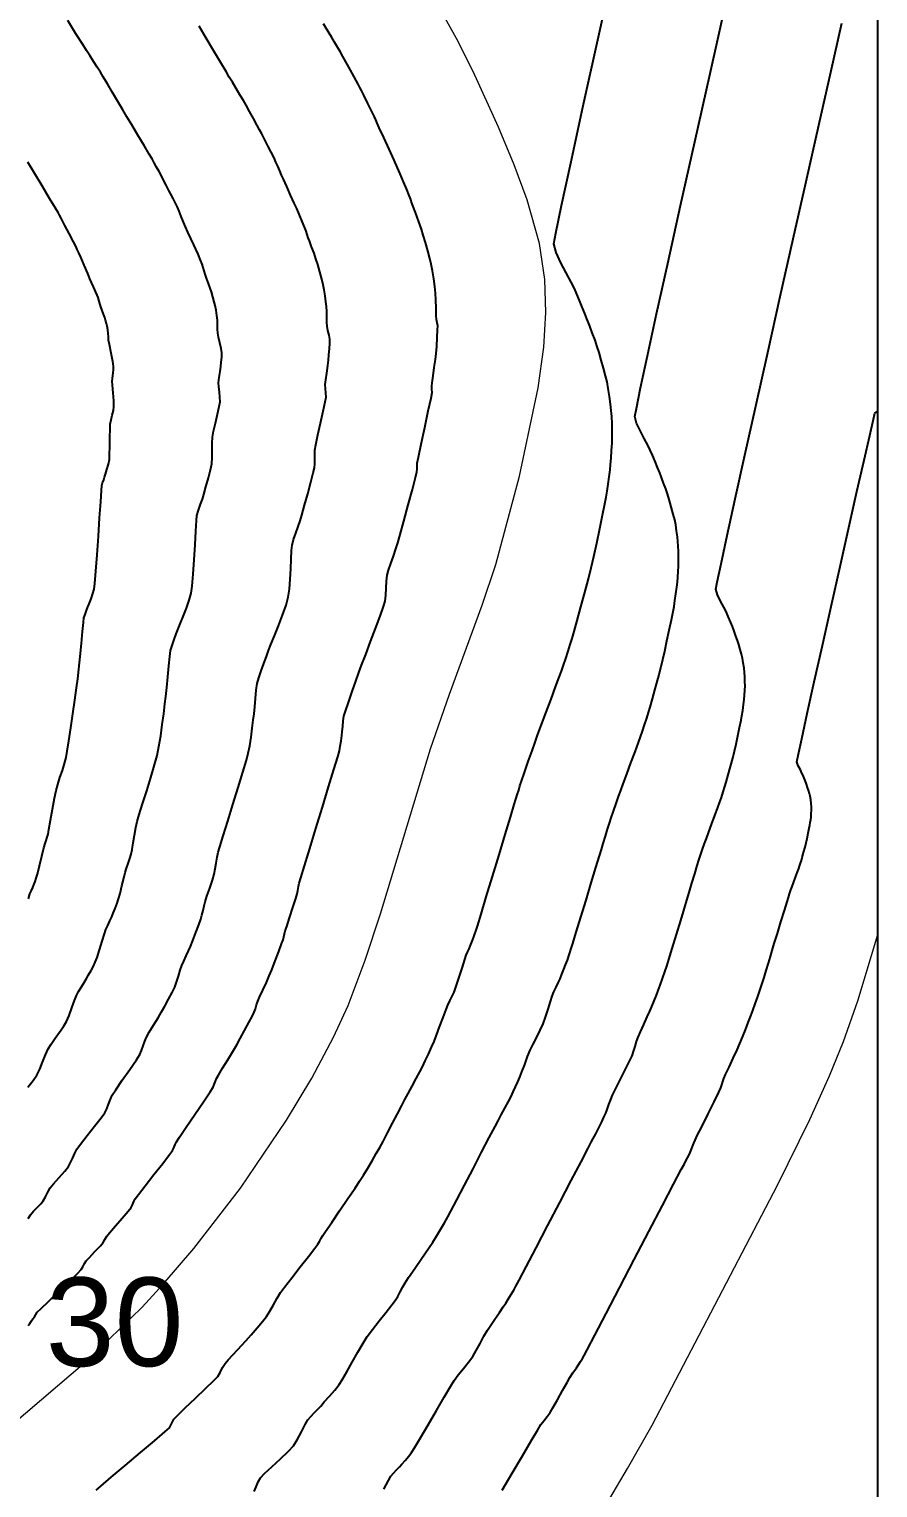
# Model space of a CAD drawing. Extents: x 27 to 849, y 0 to 853.
# Drawn here: x 800.3 to 848.9, y 369 to 452.6 of the extents above; entities that cross this region are included whole.
import ezdxf
from ezdxf.enums import TextEntityAlignment as Align

# ---------------------------------------------------------------- set-up
doc = ezdxf.new("R2010")
doc.units = 0
doc.header["$LTSCALE"] = 2
for name, color, linetype in [('ARQ - PORTAS E ESQUADRIAS 1-50', 2, 'Continuous'), ('Curva 1 m', 5, 'Continuous'), ('Curva Mestra', 1, 'Continuous'), ('TXT - TEXTO 01', 142, 'Continuous')]:
    doc.layers.add(name, color=color, linetype=linetype)
doc.styles.add('ARIAL', font='arial.ttf')

msp = doc.modelspace()

# ---------------------------------------------------------------- linework, layer by layer
at = {"layer": 'ARQ - PORTAS E ESQUADRIAS 1-50', "elevation": 45}
msp.add_lwpolyline([(848.941, 852.522), (26.505, 852.522), (26.505, 7.377), (848.941, 7.377)], close=True, dxfattribs=at)
at = {"layer": 'Curva 1 m', "linetype": 'Continuous', "lineweight": -3}
for points, elevation in [([(804.167, 368.829), (804.422, 369.058), (805.021, 369.568), (805.826, 370.247), (806.701, 370.983), (807.507, 371.661), (808.107, 372.171), (808.363, 372.398), (808.448, 372.552), (808.528, 372.741), (808.61, 372.898), (808.817, 373.108), (809.27, 373.545), (809.849, 374.098), (810.432, 374.657), (810.898, 375.109), (811.126, 375.344), (811.266, 375.578), (811.408, 375.858), (811.545, 376.094), (811.717, 376.296), (811.985, 376.581), (812.275, 376.884), (812.514, 377.142), (812.734, 377.388), (813.046, 377.74), (813.389, 378.133), (813.701, 378.501), (813.917, 378.776), (814.114, 379.086), (814.325, 379.461), (814.535, 379.836), (814.727, 380.151), (814.962, 380.469), (815.368, 380.997), (815.854, 381.621), (816.326, 382.226), (816.694, 382.698), (816.865, 382.923), (816.957, 383.08), (817.056, 383.264), (817.145, 383.423), (817.307, 383.664), (817.657, 384.177), (818.11, 384.843), (818.584, 385.539), (818.994, 386.146), (819.256, 386.543), (819.472, 386.888), (819.718, 387.289), (819.972, 387.712), (820.211, 388.118), (820.413, 388.471), (820.603, 388.821), (820.857, 389.304), (821.142, 389.854), (821.425, 390.401), (821.672, 390.879), (821.85, 391.221), (822.038, 391.571), (822.263, 391.986), (822.494, 392.414), (822.701, 392.801), (822.852, 393.094), (823.013, 393.427), (823.194, 393.817), (823.371, 394.209), (823.517, 394.549), (823.654, 394.896), (823.84, 395.39), (824.036, 395.918), (824.205, 396.367), (824.305, 396.624), (824.422, 396.863), (824.562, 397.133), (824.676, 397.374), (824.775, 397.661), (824.94, 398.171), (825.124, 398.751), (825.282, 399.245), (825.366, 399.498), (825.438, 399.665), (825.525, 399.853), (825.592, 399.999), (825.673, 400.196), (825.75, 400.394), (825.801, 400.534), (825.862, 400.707), (825.914, 400.86), (826.002, 401.146), (826.213, 401.842), (826.514, 402.832), (826.869, 404), (827.241, 405.229), (827.597, 406.403), (827.901, 407.404), (828.117, 408.118), (828.211, 408.427), (828.284, 408.669), (828.367, 408.945), (828.442, 409.187), (828.534, 409.46), (828.706, 409.962), (828.918, 410.578), (829.131, 411.191), (829.305, 411.687), (829.454, 412.096), (829.678, 412.7), (829.944, 413.417), (830.222, 414.165), (830.48, 414.861), (830.687, 415.423), (830.813, 415.77), (830.928, 416.105), (831.06, 416.495), (831.196, 416.903), (831.323, 417.295), (831.428, 417.633), (831.543, 418.033), (831.72, 418.668), (831.933, 419.445), (832.155, 420.27), (832.36, 421.049), (832.52, 421.687), (832.667, 422.325), (832.837, 423.105), (833.012, 423.931), (833.173, 424.708), (833.301, 425.343), (833.377, 425.74), (833.433, 426.083), (833.493, 426.488), (833.551, 426.908), (833.601, 427.296), (833.635, 427.603), (833.666, 427.971), (833.693, 428.401), (833.714, 428.827), (833.724, 429.185), (833.724, 429.535), (833.715, 429.942), (833.699, 430.348), (833.675, 430.697), (833.634, 431.063), (833.573, 431.511), (833.501, 431.964), (833.429, 432.349), (833.348, 432.683), (833.232, 433.118), (833.099, 433.586), (832.971, 434.02), (832.868, 434.353), (832.74, 434.727), (832.583, 435.159), (832.421, 435.589), (832.278, 435.957), (832.159, 436.256), (832.012, 436.618), (831.852, 437.003), (831.696, 437.372), (831.561, 437.687), (831.37, 438.06), (831.084, 438.58), (830.777, 439.169), (830.521, 439.749), (830.39, 440.241), (830.497, 440.858), (830.824, 442.438), (831.349, 444.881), (832.048, 448.083), (832.898, 451.944), (833.876, 456.361)], 29), ([(813.208, 368.753), (813.329, 369.031), (813.448, 369.31), (813.573, 369.534), (813.809, 369.781), (814.232, 370.178), (814.726, 370.635), (815.175, 371.062), (815.46, 371.368), (815.684, 371.722), (815.92, 372.167), (816.135, 372.588), (816.298, 372.868), (816.455, 373.058), (816.652, 373.267), (816.854, 373.474), (817.025, 373.654), (817.234, 373.886), (817.528, 374.216), (817.834, 374.571), (818.076, 374.879), (818.256, 375.164), (818.521, 375.619), (818.834, 376.168), (819.159, 376.737), (819.459, 377.249), (819.697, 377.629), (819.998, 378.043), (820.382, 378.538), (820.777, 379.033), (821.107, 379.45), (821.301, 379.708), (821.437, 379.935), (821.584, 380.206), (821.73, 380.478), (821.861, 380.708), (822.064, 381.015), (822.418, 381.535), (822.829, 382.136), (823.202, 382.685), (823.444, 383.049), (823.651, 383.379), (823.886, 383.767), (824.118, 384.156), (824.312, 384.494), (824.49, 384.828), (824.826, 385.466), (825.265, 386.308), (825.757, 387.25), (826.247, 388.192), (826.684, 389.032), (827.014, 389.666), (827.186, 389.994), (827.367, 390.332), (827.583, 390.73), (827.788, 391.112), (827.938, 391.399), (828.058, 391.649), (828.194, 391.942), (828.326, 392.236), (828.436, 392.49), (828.556, 392.801), (828.711, 393.227), (828.877, 393.673), (829.027, 394.046), (829.194, 394.394), (829.401, 394.794), (829.607, 395.195), (829.768, 395.546), (829.905, 395.931), (830.051, 396.395), (830.184, 396.834), (830.286, 397.14), (830.389, 397.382), (830.518, 397.664), (830.645, 397.934), (830.738, 398.141), (830.842, 398.391), (830.957, 398.679), (831.055, 398.932), (831.157, 399.212), (831.279, 399.558), (831.382, 399.863), (831.475, 400.162), (831.669, 400.799), (831.931, 401.662), (832.228, 402.643), (832.528, 403.631), (832.796, 404.516), (832.999, 405.188), (833.105, 405.538), (833.211, 405.89), (833.333, 406.299), (833.457, 406.708), (833.566, 407.058), (833.667, 407.36), (833.8, 407.749), (833.947, 408.174), (834.091, 408.586), (834.214, 408.933), (834.351, 409.307), (834.557, 409.866), (834.798, 410.512), (835.034, 411.148), (835.228, 411.675), (835.345, 411.996), (835.455, 412.318), (835.582, 412.693), (835.705, 413.069), (835.806, 413.393), (835.892, 413.693), (836.025, 414.17), (836.185, 414.752), (836.352, 415.371), (836.505, 415.955), (836.625, 416.433), (836.735, 416.912), (836.863, 417.497), (836.994, 418.116), (837.115, 418.7), (837.211, 419.176), (837.268, 419.473), (837.321, 419.804), (837.377, 420.193), (837.427, 420.572), (837.462, 420.871), (837.484, 421.147), (837.505, 421.469), (837.521, 421.789), (837.528, 422.057), (837.528, 422.32), (837.522, 422.625), (837.509, 422.93), (837.492, 423.191), (837.461, 423.466), (837.415, 423.801), (837.361, 424.142), (837.307, 424.43), (837.226, 424.757), (837.11, 425.182), (836.986, 425.607), (836.886, 425.933), (836.79, 426.214), (836.672, 426.537), (836.551, 426.86), (836.444, 427.136), (836.328, 427.425), (836.184, 427.776), (836.036, 428.131), (835.906, 428.433), (835.763, 428.713), (835.548, 429.103), (835.318, 429.545), (835.126, 429.98), (835.027, 430.349), (835.108, 430.812), (835.353, 431.997), (835.747, 433.829), (836.271, 436.231), (836.909, 439.126), (837.642, 442.439), (838.454, 446.093), (839.328, 450.012), (840.246, 454.119)], 28), ([(800.243, 391.927), (800.547, 392.298), (800.773, 392.619), (800.936, 392.957), (801.096, 393.366), (801.255, 393.777), (801.411, 394.119), (801.582, 394.391), (801.816, 394.724), (802.07, 395.077), (802.302, 395.409), (802.467, 395.679), (802.619, 396.035), (802.775, 396.47), (802.918, 396.885), (803.034, 397.179), (803.16, 397.408), (803.32, 397.669), (803.482, 397.926), (803.613, 398.143), (803.734, 398.357), (803.874, 398.606), (804.009, 398.858), (804.114, 399.08), (804.212, 399.355), (804.353, 399.795), (804.506, 400.284), (804.639, 400.708), (804.721, 400.955), (804.823, 401.188), (804.948, 401.45), (805.054, 401.682), (805.137, 401.887), (805.248, 402.169), (805.36, 402.466), (805.447, 402.719), (805.532, 403.032), (805.639, 403.468), (805.744, 403.904), (805.825, 404.219), (805.904, 404.465), (806.001, 404.75), (806.097, 405.034), (806.17, 405.282), (806.222, 405.54), (806.288, 405.924), (806.361, 406.367), (806.438, 406.8), (806.512, 407.157), (806.625, 407.547), (806.819, 408.16), (807.057, 408.901), (807.301, 409.675), (807.515, 410.387), (807.661, 410.94), (807.76, 411.449), (807.859, 412.053), (807.951, 412.698), (808.035, 413.326), (808.105, 413.884), (808.159, 414.315), (808.213, 414.823), (808.27, 415.442), (808.326, 416.069), (808.38, 416.603), (808.429, 416.94), (808.511, 417.233), (808.628, 417.569), (808.754, 417.903), (808.861, 418.19), (808.973, 418.476), (809.142, 418.89), (809.331, 419.366), (809.5, 419.836), (809.614, 420.232), (809.668, 420.642), (809.723, 421.316), (809.777, 422.142), (809.828, 423.005), (809.874, 423.793), (809.912, 424.393), (809.939, 424.69), (810.025, 424.989), (810.145, 425.326), (810.247, 425.622), (810.327, 425.89), (810.455, 426.328), (810.597, 426.834), (810.721, 427.308), (810.793, 427.649), (810.817, 428), (810.816, 428.412), (810.814, 428.825), (810.832, 429.178), (810.893, 429.516), (810.998, 429.983), (811.115, 430.484), (811.213, 430.922), (811.26, 431.205), (811.255, 431.46), (811.225, 431.761), (811.192, 432.056), (811.18, 432.29), (811.213, 432.596), (811.269, 432.942), (811.31, 433.222), (811.333, 433.474), (811.354, 433.762), (811.354, 434.013), (811.317, 434.247), (811.246, 434.575), (811.175, 434.9), (811.132, 435.129), (811.12, 435.369), (811.117, 435.644), (811.108, 435.885), (811.078, 436.14), (811.033, 436.445), (810.984, 436.711), (810.931, 436.929), (810.853, 437.212), (810.771, 437.496), (810.704, 437.713), (810.608, 437.984), (810.493, 438.289), (810.409, 438.515), (810.353, 438.695), (810.291, 438.9), (810.232, 439.078), (810.137, 439.317), (809.999, 439.65), (809.874, 439.943), (809.758, 440.197), (809.592, 440.556), (809.42, 440.928), (809.288, 441.22), (809.173, 441.492), (809.041, 441.816), (808.915, 442.123), (808.821, 442.342), (808.705, 442.582), (808.567, 442.853), (808.445, 443.091), (808.333, 443.31), (808.175, 443.618), (808.011, 443.934), (807.881, 444.182), (807.764, 444.399), (807.628, 444.65), (807.49, 444.9), (807.37, 445.114), (807.202, 445.398), (806.91, 445.886), (806.556, 446.475), (806.205, 447.06), (805.92, 447.536), (805.689, 447.925), (805.404, 448.407), (805.099, 448.923), (804.809, 449.413), (804.568, 449.817), (804.411, 450.078), (804.228, 450.368), (804.012, 450.704), (803.795, 451.039), (803.61, 451.328), (803.392, 451.675), (803.007, 452.292), (802.537, 453.045)], 33), ([(800.262, 378.273), (800.358, 378.389), (800.459, 378.528), (800.544, 378.648), (800.622, 378.768), (800.709, 378.907), (800.792, 379.023), (800.998, 379.228), (801.457, 379.671), (802.043, 380.235), (802.631, 380.802), (803.094, 381.253), (803.308, 381.469), (803.405, 381.625), (803.504, 381.812), (803.599, 381.969), (803.78, 382.172), (804.094, 382.505), (804.403, 382.832), (804.569, 383.017), (804.668, 383.204), (804.766, 383.392), (804.928, 383.586), (805.264, 383.972), (805.658, 384.424), (805.998, 384.818), (806.168, 385.026), (806.248, 385.182), (806.328, 385.368), (806.406, 385.526), (806.586, 385.766), (806.978, 386.272), (807.477, 386.912), (807.975, 387.552), (808.366, 388.058), (808.544, 388.298), (808.616, 388.454), (808.687, 388.64), (808.757, 388.798), (808.932, 389.064), (809.32, 389.635), (809.813, 390.359), (810.307, 391.082), (810.693, 391.652), (810.867, 391.918), (810.932, 392.075), (810.995, 392.26), (811.057, 392.418), (811.174, 392.621), (811.41, 393.01), (811.704, 393.491), (811.992, 393.968), (812.214, 394.346), (812.419, 394.714), (812.667, 395.172), (812.914, 395.632), (813.112, 396.01), (813.216, 396.219), (813.285, 396.416), (813.353, 396.646), (813.418, 396.844), (813.526, 397.085), (813.713, 397.485), (813.919, 397.929), (814.083, 398.299), (814.224, 398.653), (814.42, 399.161), (814.623, 399.7), (814.789, 400.145), (814.871, 400.374), (814.914, 400.532), (814.957, 400.714), (814.997, 400.874), (815.079, 401.13), (815.244, 401.631), (815.437, 402.218), (815.603, 402.727), (815.687, 402.998), (815.726, 403.197), (815.763, 403.425), (815.801, 403.623), (815.888, 403.916), (816.1, 404.611), (816.4, 405.593), (816.754, 406.749), (817.126, 407.967), (817.482, 409.134), (817.786, 410.135), (818.003, 410.858), (818.098, 411.19), (818.148, 411.457), (818.195, 411.776), (818.235, 412.083), (818.264, 412.315), (818.289, 412.595), (818.315, 412.914), (818.354, 413.19), (818.441, 413.473), (818.612, 413.977), (818.826, 414.589), (819.042, 415.197), (819.218, 415.69), (819.372, 416.105), (819.606, 416.722), (819.884, 417.455), (820.172, 418.214), (820.431, 418.912), (820.628, 419.461), (820.725, 419.773), (820.766, 420.113), (820.782, 420.516), (820.796, 420.918), (820.833, 421.259), (820.912, 421.554), (821.04, 421.938), (821.19, 422.362), (821.335, 422.774), (821.449, 423.123), (821.58, 423.588), (821.794, 424.366), (822.044, 425.287), (822.282, 426.177), (822.463, 426.864), (822.541, 427.176), (822.549, 427.338), (822.548, 427.524), (822.554, 427.686), (822.622, 428.026), (822.781, 428.775), (822.986, 429.727), (823.189, 430.676), (823.346, 431.415), (823.41, 431.739), (823.398, 431.92), (823.384, 432.101), (823.408, 432.292), (823.464, 432.678), (823.535, 433.155), (823.6, 433.619), (823.642, 433.964), (823.675, 434.375), (823.705, 434.875), (823.726, 435.316), (823.732, 435.547), (823.696, 435.733), (823.658, 435.919), (823.65, 436.141), (823.642, 436.562), (823.63, 437.039), (823.608, 437.43), (823.568, 437.796), (823.506, 438.244), (823.435, 438.698), (823.362, 439.083), (823.281, 439.416), (823.165, 439.851), (823.032, 440.319), (822.904, 440.754), (822.801, 441.086), (822.651, 441.516), (822.458, 442.04), (822.288, 442.488), (822.211, 442.691), (822.182, 442.785), (822.152, 442.878), (822.093, 443.026), (821.953, 443.368), (821.771, 443.81), (821.586, 444.255), (821.435, 444.608), (821.241, 445.039), (820.949, 445.676), (820.637, 446.352), (820.383, 446.903), (820.264, 447.162), (820.187, 447.35), (820.108, 447.536), (819.979, 447.798), (819.734, 448.286), (819.488, 448.773), (819.356, 449.035), (819.263, 449.217), (819.168, 449.398), (819.054, 449.608), (818.822, 450.033), (818.545, 450.54), (818.296, 450.994), (818.147, 451.262), (817.995, 451.52), (817.818, 451.812), (817.663, 452.069), (817.514, 452.322), (817.196, 452.86)], 31), ([(800.271, 384.4), (800.406, 384.618), (800.573, 384.811), (800.785, 385.028), (800.989, 385.236), (801.133, 385.404), (801.265, 385.638), (801.398, 385.918), (801.527, 386.154), (801.723, 386.389), (802.041, 386.744), (802.365, 387.11), (802.579, 387.379), (802.699, 387.604), (802.819, 387.877), (802.939, 388.152), (803.055, 388.379), (803.267, 388.668), (803.644, 389.148), (804.076, 389.691), (804.451, 390.171), (804.659, 390.458), (804.767, 390.684), (804.874, 390.956), (804.98, 391.23), (805.084, 391.458), (805.289, 391.775), (805.663, 392.319), (806.093, 392.939), (806.466, 393.483), (806.667, 393.799), (806.764, 394.025), (806.859, 394.297), (806.952, 394.57), (807.045, 394.799), (807.204, 395.08), (807.447, 395.479), (807.707, 395.899), (807.913, 396.244), (808.1, 396.574), (808.316, 396.965), (808.519, 397.346), (808.665, 397.649), (808.77, 397.938), (808.875, 398.283), (808.977, 398.624), (809.07, 398.899), (809.179, 399.154), (809.316, 399.446), (809.455, 399.737), (809.568, 399.99), (809.701, 400.321), (809.879, 400.781), (810.05, 401.234), (810.159, 401.546), (810.223, 401.776), (810.288, 402.046), (810.351, 402.316), (810.411, 402.546), (810.512, 402.861), (810.668, 403.319), (810.824, 403.79), (810.929, 404.14), (810.988, 404.427), (811.044, 404.765), (811.099, 405.102), (811.157, 405.39), (811.248, 405.704), (811.441, 406.332), (811.702, 407.174), (811.998, 408.13), (812.297, 409.097), (812.566, 409.976), (812.771, 410.665), (812.879, 411.065), (812.959, 411.481), (813.037, 411.978), (813.108, 412.492), (813.167, 412.959), (813.211, 413.315), (813.25, 413.721), (813.286, 414.194), (813.329, 414.665), (813.391, 415.065), (813.48, 415.387), (813.612, 415.778), (813.763, 416.196), (813.913, 416.597), (814.039, 416.94), (814.173, 417.286), (814.374, 417.784), (814.609, 418.37), (814.842, 418.978), (815.04, 419.543), (815.17, 420.002), (815.238, 420.463), (815.283, 421.03), (815.312, 421.634), (815.333, 422.205), (815.355, 422.676), (815.386, 422.975), (815.475, 423.301), (815.603, 423.676), (815.739, 424.049), (815.848, 424.372), (815.945, 424.709), (816.102, 425.268), (816.285, 425.933), (816.462, 426.589), (816.6, 427.121), (816.667, 427.412), (816.683, 427.646), (816.682, 427.921), (816.681, 428.197), (816.693, 428.432), (816.75, 428.737), (816.871, 429.297), (817.021, 429.981), (817.17, 430.659), (817.286, 431.199), (817.335, 431.472), (817.326, 431.702), (817.296, 431.965), (817.282, 432.196), (817.311, 432.451), (817.37, 432.848), (817.434, 433.269), (817.476, 433.593), (817.501, 433.883), (817.526, 434.23), (817.543, 434.554), (817.543, 434.78), (817.503, 435.017), (817.44, 435.286), (817.395, 435.524), (817.383, 435.743), (817.378, 436.053), (817.372, 436.382), (817.358, 436.658), (817.328, 436.932), (817.282, 437.268), (817.228, 437.608), (817.173, 437.897), (817.093, 438.223), (816.976, 438.649), (816.853, 439.074), (816.753, 439.4), (816.644, 439.711), (816.505, 440.086), (816.379, 440.419), (816.31, 440.603), (816.252, 440.791), (816.192, 440.978), (816.114, 441.174), (815.966, 441.535), (815.797, 441.942), (815.654, 442.275), (815.514, 442.587), (815.305, 443.041), (815.079, 443.53), (814.886, 443.949), (814.776, 444.191), (814.677, 444.429), (814.566, 444.702), (814.465, 444.939), (814.353, 445.17), (814.186, 445.501), (814.018, 445.833), (813.901, 446.063), (813.782, 446.295), (813.646, 446.559), (813.524, 446.79), (813.391, 447.038), (813.182, 447.423), (812.953, 447.841), (812.758, 448.188), (812.601, 448.456), (812.401, 448.791), (812.182, 449.154), (811.97, 449.505), (811.791, 449.803), (811.602, 450.123), (811.285, 450.658), (810.891, 451.325), (810.469, 452.038), (810.069, 452.714)], 32), ([(820.641, 368.89), (820.904, 369.385), (821.05, 369.642), (821.197, 369.814), (821.378, 370.001), (821.535, 370.166), (821.674, 370.321), (821.871, 370.54), (822.074, 370.777), (822.236, 370.983), (822.409, 371.264), (822.745, 371.835), (823.181, 372.582), (823.653, 373.396), (824.101, 374.162), (824.46, 374.77), (824.668, 375.108), (824.909, 375.433), (825.205, 375.802), (825.5, 376.171), (825.737, 376.494), (825.94, 376.834), (826.161, 377.241), (826.38, 377.649), (826.577, 377.994), (826.764, 378.282), (827.006, 378.639), (827.261, 379.008), (827.484, 379.332), (827.633, 379.554), (827.77, 379.774), (827.927, 380.033), (828.082, 380.293), (828.211, 380.518), (828.393, 380.861), (828.799, 381.635), (829.364, 382.717), (830.025, 383.983), (830.718, 385.31), (831.378, 386.576), (831.941, 387.656), (832.344, 388.428), (832.522, 388.768), (832.642, 388.993), (832.786, 389.258), (832.923, 389.513), (833.023, 389.705), (833.133, 389.934), (833.254, 390.198), (833.355, 390.432), (833.435, 390.639), (833.539, 390.923), (833.649, 391.221), (833.749, 391.469), (833.899, 391.781), (834.159, 392.299), (834.455, 392.886), (834.714, 393.406), (834.861, 393.719), (834.947, 393.962), (835.036, 394.25), (835.123, 394.537), (835.207, 394.782), (835.339, 395.089), (835.536, 395.519), (835.737, 395.955), (835.884, 396.283), (835.998, 396.555), (836.127, 396.874), (836.253, 397.193), (836.359, 397.469), (836.469, 397.769), (836.604, 398.147), (836.739, 398.535), (836.851, 398.867), (836.966, 399.235), (837.162, 399.879), (837.402, 400.671), (837.647, 401.482), (837.859, 402.185), (837.999, 402.65), (838.132, 403.088), (838.291, 403.618), (838.454, 404.158), (838.595, 404.623), (838.691, 404.93), (838.788, 405.22), (838.903, 405.556), (839.021, 405.892), (839.123, 406.18), (839.239, 406.496), (839.415, 406.971), (839.608, 407.492), (839.776, 407.947), (839.877, 408.222), (839.978, 408.517), (840.09, 408.855), (840.184, 409.153), (840.258, 409.409), (840.372, 409.82), (840.504, 410.307), (840.631, 410.787), (840.73, 411.18), (840.82, 411.573), (840.924, 412.054), (841.026, 412.541), (841.11, 412.953), (841.159, 413.207), (841.207, 413.511), (841.255, 413.858), (841.288, 414.138), (841.308, 414.392), (841.324, 414.682), (841.333, 414.929), (841.331, 415.17), (841.323, 415.445), (841.308, 415.685), (841.278, 415.94), (841.233, 416.245), (841.185, 416.511), (841.131, 416.729), (841.053, 417.013), (840.971, 417.296), (840.904, 417.513), (840.815, 417.77), (840.707, 418.061), (840.609, 418.315), (840.502, 418.583), (840.37, 418.901), (840.251, 419.18), (840.123, 419.426), (839.935, 419.772), (839.758, 420.141), (839.665, 420.457), (839.739, 420.865), (839.96, 421.918), (840.309, 423.533), (840.77, 425.632), (841.323, 428.132), (841.95, 430.953), (842.633, 434.015), (843.353, 437.235), (844.092, 440.534), (844.833, 443.831), (845.556, 447.044), (846.243, 450.093), (846.876, 452.897)], 27), ([(800.279, 402.724), (800.373, 403.01), (800.455, 403.192), (800.539, 403.373), (800.598, 403.52), (800.674, 403.717), (800.736, 403.892), (800.801, 404.14), (800.92, 404.616), (801.057, 405.167), (801.175, 405.643), (801.239, 405.892), (801.294, 406.061), (801.36, 406.253), (801.412, 406.423), (801.461, 406.689), (801.552, 407.218), (801.664, 407.864), (801.776, 408.481), (801.868, 408.923), (801.964, 409.267), (802.09, 409.662), (802.226, 410.075), (802.35, 410.47), (802.442, 410.815), (802.509, 411.177), (802.603, 411.768), (802.715, 412.508), (802.832, 413.315), (802.944, 414.106), (803.039, 414.8), (803.106, 415.315), (803.17, 415.885), (803.243, 416.598), (803.315, 417.35), (803.382, 418.038), (803.434, 418.561), (803.466, 418.815), (803.526, 419.016), (803.608, 419.242), (803.682, 419.44), (803.757, 419.63), (803.87, 419.907), (803.982, 420.206), (804.059, 420.461), (804.094, 420.792), (804.148, 421.49), (804.216, 422.431), (804.289, 423.491), (804.36, 424.543), (804.422, 425.463), (804.469, 426.125), (804.492, 426.406), (804.535, 426.555), (804.595, 426.723), (804.646, 426.871), (804.699, 427.044), (804.782, 427.322), (804.865, 427.628), (804.919, 427.885), (804.937, 428.176), (804.945, 428.643), (804.95, 429.167), (804.957, 429.633), (804.971, 429.924), (805.015, 430.159), (805.083, 430.431), (805.148, 430.702), (805.185, 430.937), (805.176, 431.261), (805.137, 431.717), (805.096, 432.144), (805.078, 432.385), (805.095, 432.538), (805.123, 432.711), (805.143, 432.851), (805.161, 433.049), (805.165, 433.246), (805.118, 433.509), (805.019, 433.992), (804.92, 434.474), (804.87, 434.734), (804.863, 434.923), (804.857, 435.112), (804.832, 435.316), (804.796, 435.525), (804.757, 435.679), (804.702, 435.872), (804.656, 436.026), (804.582, 436.227), (804.508, 436.427), (804.44, 436.644), (804.344, 436.956), (804.272, 437.178), (804.218, 437.317), (804.152, 437.474), (804.093, 437.611), (804.011, 437.789), (803.898, 438.033), (803.8, 438.249), (803.678, 438.541), (803.478, 439.023), (803.284, 439.492), (803.178, 439.744), (803.085, 439.933), (802.99, 440.119), (802.86, 440.371), (802.619, 440.837), (802.375, 441.308), (802.237, 441.574), (802.157, 441.723), (802.064, 441.892), (801.982, 442.04), (801.828, 442.298), (801.494, 442.857), (801.064, 443.574), (800.623, 444.309), (800.256, 444.921)], 34), ([(827.424, 368.827), (827.999, 369.808), (828.577, 370.792), (829.088, 371.662), (829.464, 372.299), (829.638, 372.586), (829.806, 372.809), (830.006, 373.056), (830.172, 373.279), (830.325, 373.541), (830.584, 374.006), (830.879, 374.539), (831.138, 375.008), (831.293, 375.279), (831.47, 375.548), (831.677, 375.849), (831.821, 376.06), (831.915, 376.212), (832.02, 376.386), (832.11, 376.541), (832.287, 376.878), (832.73, 377.723), (833.371, 378.951), (834.146, 380.434), (834.986, 382.043), (835.827, 383.653), (836.601, 385.135), (837.241, 386.362), (837.682, 387.206), (837.857, 387.541), (837.941, 387.697), (838.037, 387.874), (838.108, 388.01), (838.193, 388.19), (838.274, 388.373), (838.33, 388.521), (838.403, 388.719), (838.471, 388.892), (838.598, 389.152), (838.869, 389.699), (839.214, 390.391), (839.558, 391.083), (839.829, 391.632), (839.954, 391.892), (840.012, 392.06), (840.071, 392.255), (840.127, 392.423), (840.224, 392.645), (840.417, 393.067), (840.651, 393.58), (840.874, 394.069), (841.031, 394.425), (841.182, 394.788), (841.354, 395.213), (841.523, 395.639), (841.664, 396.007), (841.778, 396.316), (841.916, 396.702), (842.064, 397.12), (842.203, 397.525), (842.319, 397.87), (842.427, 398.21), (842.548, 398.607), (842.672, 399.022), (842.791, 399.419), (842.893, 399.762), (843.011, 400.15), (843.188, 400.737), (843.392, 401.408), (843.587, 402.051), (843.739, 402.553), (843.816, 402.802), (843.883, 403.001), (843.962, 403.228), (844.032, 403.427), (844.11, 403.639), (844.226, 403.953), (844.34, 404.259), (844.409, 404.448), (844.459, 404.595), (844.516, 404.764), (844.562, 404.913), (844.612, 405.087), (844.689, 405.366), (844.771, 405.673), (844.835, 405.927), (844.893, 406.181), (844.959, 406.488), (845.016, 406.767), (845.05, 406.94), (845.074, 407.092), (845.098, 407.266), (845.114, 407.406), (845.129, 407.605), (845.137, 407.801), (845.134, 407.991), (845.124, 408.179), (845.099, 408.383), (845.063, 408.593), (845.024, 408.747), (844.969, 408.94), (844.922, 409.093), (844.851, 409.295), (844.775, 409.495), (844.721, 409.628), (844.655, 409.788), (844.596, 409.927), (844.502, 410.104), (844.376, 410.347), (844.303, 410.565), (844.374, 410.936), (844.58, 411.895), (844.896, 413.335), (845.299, 415.148), (845.763, 417.227), (846.264, 419.465), (846.778, 421.754), (847.28, 423.986), (847.747, 426.055), (848.153, 427.852), (848.474, 429.271), (848.687, 430.203), (848.766, 430.542), (848.855, 430.607), (848.941, 430.659)], 26)]:
    msp.add_lwpolyline(points, dxfattribs=dict(at, elevation=elevation))
at = {"layer": 'Curva Mestra', "lineweight": 0}
for points, elevation in [([(798.403, 371.802), (803.647, 376.263), (806.792, 379.32), (808.004, 380.63), (809.757, 382.672), (812.429, 386.137), (815.068, 390.038), (816.514, 392.447), (817.767, 394.789), (818.598, 396.607), (819.583, 399.201), (820.446, 401.857), (823.317, 411.315), (824.396, 414.44), (826.28, 419.544), (827.05, 421.873), (828.414, 426.94), (829.486, 432.007), (829.809, 434.336), (829.92, 436.313), (829.859, 438.203), (829.551, 440.268), (828.85, 442.773), (828.112, 444.778), (827.216, 446.94), (825.752, 450.133), (824.812, 452.007), (823.535, 454.336)], 30), ([(830.555, 363.19), (834.608, 370.065), (836.009, 372.565), (843.193, 386.315), (845.047, 390.065), (846.177, 392.566), (846.968, 394.544), (847.787, 396.873), (848.941, 400.674)], 25)]:
    msp.add_lwpolyline(points, dxfattribs=dict(at, elevation=elevation)).dxf.unprotected_set("ltscale", 0)

# ---------------------------------------------------------------- texts
at = {"layer": 'TXT - TEXTO 01', "style": 'ARIAL'}
msp.add_text('30', height=5.08, dxfattribs=at).set_placement((805.22, 374.414, 30), align=Align.BOTTOM_CENTER)

doc.saveas('drawing.dxf')
